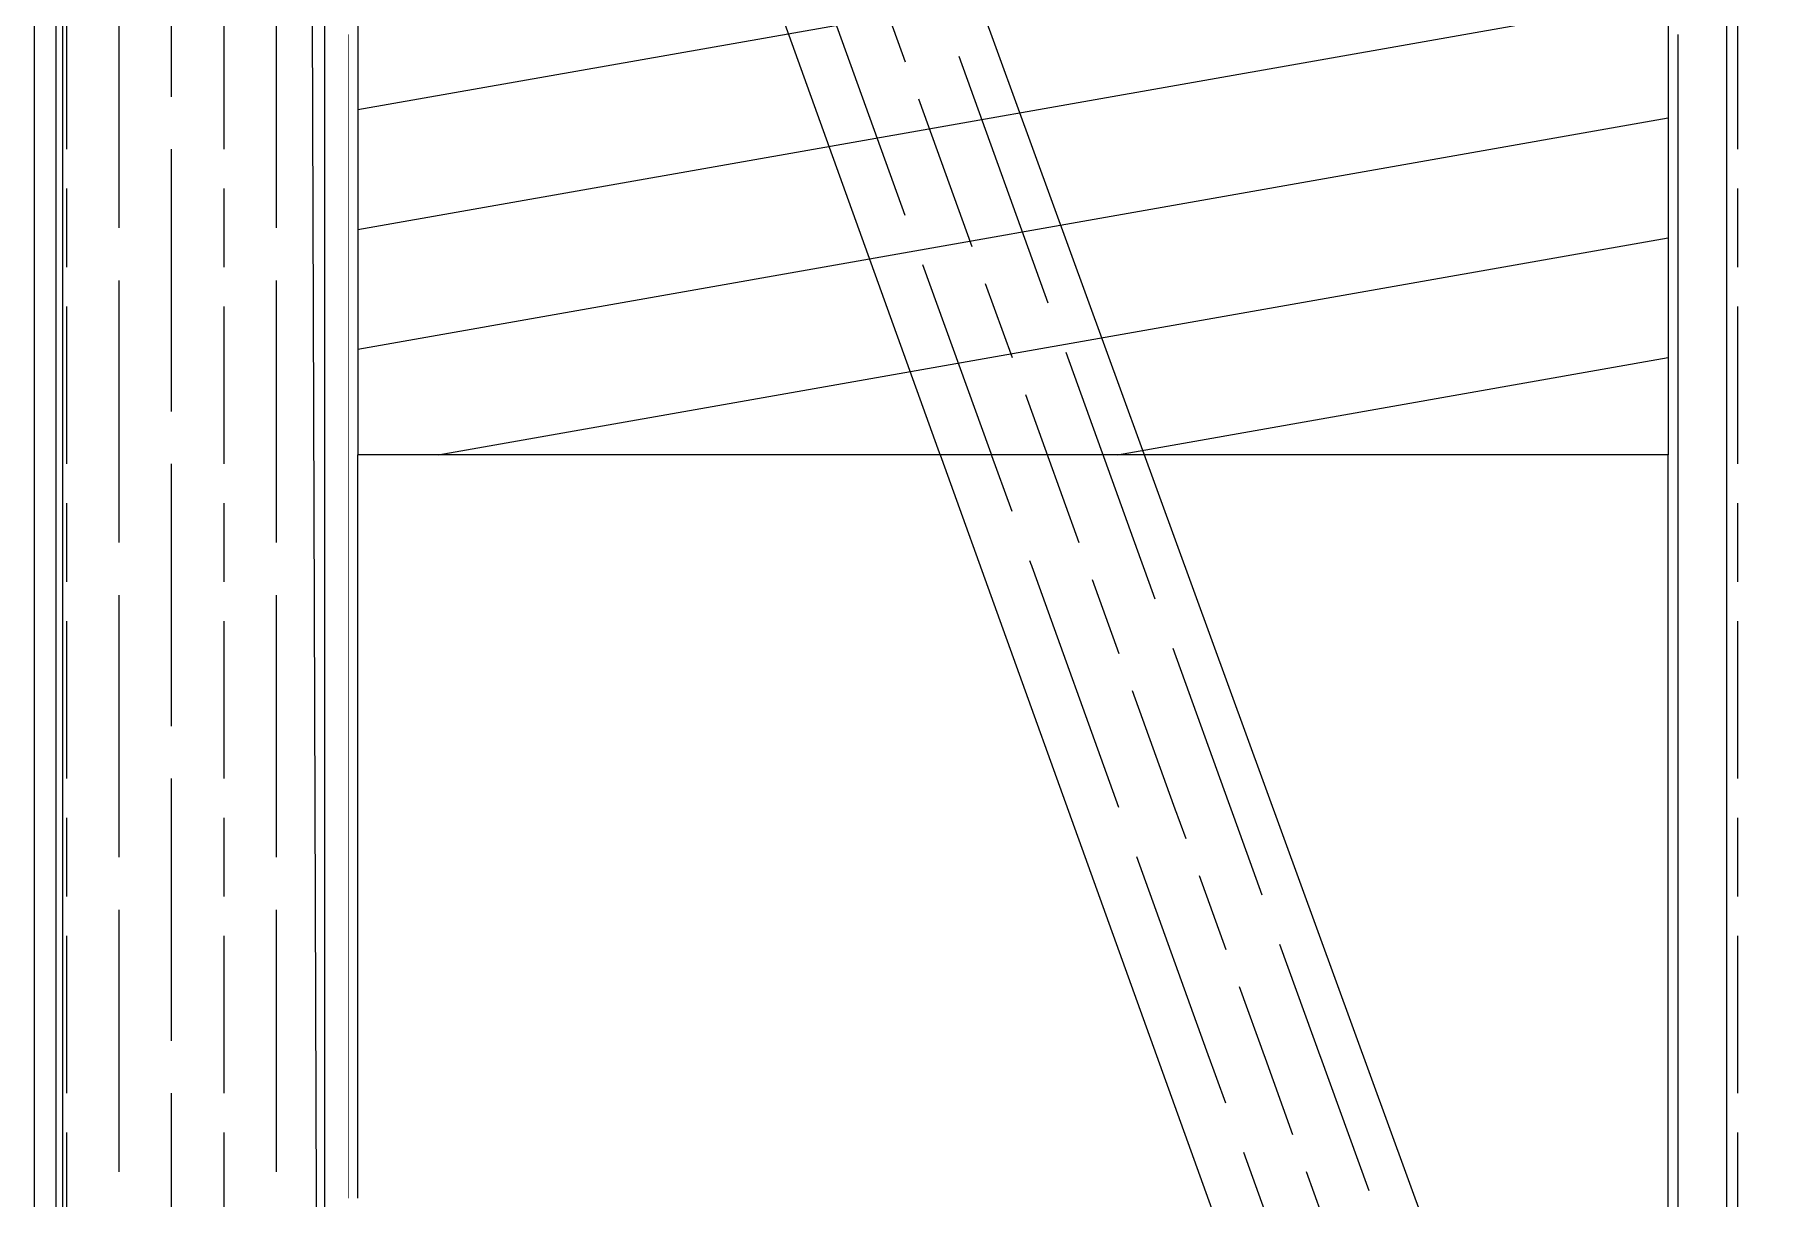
# Model space of a CAD drawing. Header units: metres. Extents: x 0 to 22, y -3 to 11.8.
# Drawn here: x 1.268 to 2.589, y 4.189 to 5.076 of the extents above; entities that cross this region are included whole.
import ezdxf
from ezdxf.enums import TextEntityAlignment as Align

# ---------------------------------------------------------------- set-up
doc = ezdxf.new("R2010")
doc.units = ezdxf.units.M
doc.header["$MEASUREMENT"] = 0
doc.linetypes.add('DASHDOT', pattern=[25.4, 12.7, -6.35, 0, -6.35])
doc.linetypes.add('Xref_Alzado 2$0$Wipeout_Contour', pattern=[1000, 0, -1000])
for name, color, linetype in [('Eje', 5, 'DASHDOT'), ('TEXTO', 7, 'Continuous'), ('Xref_Alzado 2$0$Estructura - Muros', 7, 'Continuous'), ('Xref_Alzado 2$0$Estructura - Vigas y Pilares', 7, 'Continuous'), ('Xref_Alzado 2$0$Interior - Escaleras', 7, 'Continuous')]:
    doc.layers.add(name, color=color, linetype=linetype)
for name, color, linetype, lineweight in [('Xref_Alzado 2 Est$0$00-MADERA', 42, 'Continuous', 13), ('Xref_Alzado 2$0$Estructura - Muros_Pen_No__1', 7, 'Continuous', 13), ('Xref_Alzado 2$0$Interior - Escaleras_Pen_No__10', 134, 'Continuous', 18)]:
    doc.layers.add(name, color=color, linetype=linetype, lineweight=lineweight)
doc.layers.add('Xref_Alzado 2$0$Estructura - Vigas y Pilares_Pen_No__81', color=7, linetype='Continuous', lineweight=13, true_color=0x6a6a6a)
doc.layers.add('Xref_Alzado 2$0$Interior - Escaleras_Pen_No__81', color=7, linetype='Continuous', lineweight=13, true_color=0x6a6a6a)
doc.styles.add('Arial', font='arial.ttf')

# ---------------------------------------------------------------- blocks, each defined once
blk = doc.blocks.new('*U16')
at = {"layer": 'Eje', "ltscale": 0.025}
blk.add_lwpolyline([(0, -3.4221), (0, -16.731)], dxfattribs=at)
at = {"layer": 'TEXTO', "color": 7, "ltscale": 0.025, "style": 'Arial', "width": 0.9, "flags": 8}
for tag, p in [('Eje1', (0, -3.0479)), ('Eje2', (0, -17.1052))]:
    blk.add_attdef(tag, text='', height=0.2, dxfattribs=at).set_placement(p, align=Align.MIDDLE_CENTER)
blk = doc.blocks.new('Xref_Alzado 2$0$Section Element_80')
at = {"color": 254, "linetype": 'Xref_Alzado 2$0$Wipeout_Contour', "lineweight": 0, "ltscale": 28240.625316}
blk.add_wipeout([(-9252.9, 1787.5), (-9245.5, 1693.7), (-9245.5, 1787.5)], dxfattribs=at).dxf.layer = 'Xref_Alzado 2$0$Interior - Escaleras'
at = {"color": 254, "linetype": 'Xref_Alzado 2$0$Wipeout_Contour', "lineweight": 0, "ltscale": 28141.100828}
blk.add_wipeout([(-9252.9, 1600), (-9245.5, 1506.2), (-9245.5, 1600)], dxfattribs=at).dxf.layer = 'Xref_Alzado 2$0$Interior - Escaleras'
at = {"color": 254, "linetype": 'Xref_Alzado 2$0$Wipeout_Contour', "lineweight": 0, "ltscale": 28052.504272}
blk.add_wipeout([(-9252.9, 1412.5), (-9245.5, 1318.8), (-9245.5, 1412.5)], dxfattribs=at).dxf.layer = 'Xref_Alzado 2$0$Interior - Escaleras'
at = {"color": 254, "linetype": 'Xref_Alzado 2$0$Wipeout_Contour', "lineweight": 0, "ltscale": 37295.244825}
blk.add_wipeout([(-9252.9, 1225), (-9245.5, 1131.3), (-9245.5, 1174.6), (-9245.5, 1225)], dxfattribs=at).dxf.layer = 'Xref_Alzado 2$0$Interior - Escaleras'
at = {"color": 254, "linetype": 'Xref_Alzado 2$0$Wipeout_Contour', "lineweight": 0, "ltscale": 37209.890268}
blk.add_wipeout([(-9252.9, 1037.5), (-9245.5, 943.8), (-9245.5, 1013.4), (-9245.5, 1037.5)], dxfattribs=at).dxf.layer = 'Xref_Alzado 2$0$Interior - Escaleras'
at = {"color": 254, "linetype": 'Xref_Alzado 2$0$Wipeout_Contour', "lineweight": 0, "ltscale": 24888.525856}
blk.add_wipeout([(-8238, 1037.5), (-8238.1, 1037.5), (-8238, 850)], dxfattribs=at).dxf.layer = 'Xref_Alzado 2$0$Interior - Escaleras'
at = {"color": 254, "linetype": 'Xref_Alzado 2$0$Wipeout_Contour', "lineweight": 0, "ltscale": 24960.888045}
blk.add_wipeout([(-8238, 1225), (-8238.1, 1225), (-8238, 1037.5)], dxfattribs=at).dxf.layer = 'Xref_Alzado 2$0$Interior - Escaleras'
at = {"color": 254, "linetype": 'Xref_Alzado 2$0$Wipeout_Contour', "lineweight": 0, "ltscale": 37190.096886}
blk.add_wipeout([(-9252.9, 1037.5), (-9252.9, 899.9), (-9245.5, 899.9), (-9245.5, 943.8)], dxfattribs=at).dxf.layer = 'Xref_Alzado 2$0$Interior - Escaleras'
at = {"color": 254, "linetype": 'Xref_Alzado 2$0$Wipeout_Contour', "lineweight": 0, "ltscale": 25045.676123}
blk.add_wipeout([(-8238.1, 1412.5), (-8238, 1225), (-8238, 1412.5)], dxfattribs=at).dxf.layer = 'Xref_Alzado 2$0$Interior - Escaleras'
at = {"color": 254, "linetype": 'Xref_Alzado 2$0$Wipeout_Contour', "lineweight": 0, "ltscale": 37262.434407}
blk.add_wipeout([(-9252.9, 1225), (-9252.9, 1037.5), (-9245.5, 1037.5), (-9245.5, 1131.3)], dxfattribs=at).dxf.layer = 'Xref_Alzado 2$0$Interior - Escaleras'
at = {"color": 254, "linetype": 'Xref_Alzado 2$0$Wipeout_Contour', "lineweight": 0, "ltscale": 24866.178905}
blk.add_wipeout([(-8238, 850), (-8238.1, 1037.5), (-8238.1, 850)], dxfattribs=at).dxf.layer = 'Xref_Alzado 2$0$Interior - Escaleras'
at = {"color": 254, "linetype": 'Xref_Alzado 2$0$Wipeout_Contour', "lineweight": 0, "ltscale": 25142.764432}
blk.add_wipeout([(-8238.1, 1600), (-8238, 1412.5), (-8238, 1600)], dxfattribs=at).dxf.layer = 'Xref_Alzado 2$0$Interior - Escaleras'
at = {"color": 254, "linetype": 'Xref_Alzado 2$0$Wipeout_Contour', "lineweight": 0, "ltscale": 37359.029891}
blk.add_wipeout([(-9252.9, 1225), (-9245.5, 1225), (-9245.5, 1318.8), (-9252.9, 1412.5)], dxfattribs=at).dxf.layer = 'Xref_Alzado 2$0$Interior - Escaleras'
at = {"color": 254, "linetype": 'Xref_Alzado 2$0$Wipeout_Contour', "lineweight": 0, "ltscale": 24934.353884}
blk.add_wipeout([(-8238.1, 1225), (-8238.1, 1037.5), (-8238, 1037.5)], dxfattribs=at).dxf.layer = 'Xref_Alzado 2$0$Interior - Escaleras'
at = {"color": 254, "linetype": 'Xref_Alzado 2$0$Wipeout_Contour', "lineweight": 0, "ltscale": 37215.730296}
blk.add_wipeout([(-9253, 1037.5), (-9252.9, 899.9), (-9252.9, 899.9), (-9252.9, 1037.5)], dxfattribs=at).dxf.layer = 'Xref_Alzado 2$0$Interior - Escaleras'
at = {"color": 254, "linetype": 'Xref_Alzado 2$0$Wipeout_Contour', "lineweight": 0, "ltscale": 25252.011156}
blk.add_wipeout([(-8238, 1787.5), (-8238.1, 1787.5), (-8238, 1600)], dxfattribs=at).dxf.layer = 'Xref_Alzado 2$0$Interior - Escaleras'
at = {"color": 254, "linetype": 'Xref_Alzado 2$0$Wipeout_Contour', "lineweight": 0, "ltscale": 37470.390191}
blk.add_wipeout([(-9252.9, 1600), (-9252.9, 1412.5), (-9245.5, 1412.5), (-9245.5, 1506.2)], dxfattribs=at).dxf.layer = 'Xref_Alzado 2$0$Interior - Escaleras'
at = {"color": 254, "linetype": 'Xref_Alzado 2$0$Wipeout_Contour', "lineweight": 0, "ltscale": 25014.993538}
blk.add_wipeout([(-8238.1, 1225), (-8238, 1225), (-8238.1, 1412.5)], dxfattribs=at).dxf.layer = 'Xref_Alzado 2$0$Interior - Escaleras'
at = {"color": 254, "linetype": 'Xref_Alzado 2$0$Wipeout_Contour', "lineweight": 0, "ltscale": 27978.803246}
blk.add_wipeout([(-9252.9, 1225), (-9253, 1225), (-9252.9, 1037.5)], dxfattribs=at).dxf.layer = 'Xref_Alzado 2$0$Interior - Escaleras'
at = {"color": 254, "linetype": 'Xref_Alzado 2$0$Wipeout_Contour', "lineweight": 0, "ltscale": 33194.907818}
blk.add_wipeout([(-8238.1, 1037.5), (-8245.5, 1037.5), (-8245.5, 943.8), (-8238.1, 850)], dxfattribs=at).dxf.layer = 'Xref_Alzado 2$0$Interior - Escaleras'
at = {"color": 254, "linetype": 'Xref_Alzado 2$0$Wipeout_Contour', "lineweight": 0, "ltscale": 37596.384174}
blk.add_wipeout([(-9252.9, 1787.5), (-9252.9, 1600), (-9245.5, 1600), (-9245.5, 1693.7)], dxfattribs=at).dxf.layer = 'Xref_Alzado 2$0$Interior - Escaleras'
at = {"color": 254, "linetype": 'Xref_Alzado 2$0$Wipeout_Contour', "lineweight": 0, "ltscale": 25107.977819}
blk.add_wipeout([(-8238.1, 1600), (-8238.1, 1412.5), (-8238, 1412.5)], dxfattribs=at).dxf.layer = 'Xref_Alzado 2$0$Interior - Escaleras'
at = {"color": 254, "linetype": 'Xref_Alzado 2$0$Wipeout_Contour', "lineweight": 0, "ltscale": 28054.473466}
blk.add_wipeout([(-9253, 1412.5), (-9252.9, 1225), (-9252.9, 1412.5)], dxfattribs=at).dxf.layer = 'Xref_Alzado 2$0$Interior - Escaleras'
at = {"color": 254, "linetype": 'Xref_Alzado 2$0$Wipeout_Contour', "lineweight": 0, "ltscale": 33290.654943}
blk.add_wipeout([(-8245.5, 1225), (-8245.5, 1131.3), (-8238.1, 1037.5), (-8238.1, 1225)], dxfattribs=at).dxf.layer = 'Xref_Alzado 2$0$Interior - Escaleras'
at = {"color": 254, "linetype": 'Xref_Alzado 2$0$Wipeout_Contour', "lineweight": 0, "ltscale": 27903.664564}
blk.add_wipeout([(-9253, 1037.5), (-9253, 899.9), (-9252.9, 899.9)], dxfattribs=at).dxf.layer = 'Xref_Alzado 2$0$Interior - Escaleras'
at = {"color": 254, "linetype": 'Xref_Alzado 2$0$Wipeout_Contour', "lineweight": 0, "ltscale": 24869.80374}
blk.add_wipeout([(-8245.5, 943.8), (-8245.5, 850), (-8238.1, 850)], dxfattribs=at).dxf.layer = 'Xref_Alzado 2$0$Interior - Escaleras'
at = {"color": 254, "linetype": 'Xref_Alzado 2$0$Wipeout_Contour', "lineweight": 0, "ltscale": 47169.199727}
blk.add_wipeout([(-9252.9, 1975), (-9252.9, 1787.5), (-9245.5, 1787.5), (-9245.5, 1875), (-9245, 1875)], dxfattribs=at).dxf.layer = 'Xref_Alzado 2$0$Interior - Escaleras'
at = {"color": 254, "linetype": 'Xref_Alzado 2$0$Wipeout_Contour', "lineweight": 0, "ltscale": 25213.170207}
blk.add_wipeout([(-8238.1, 1787.5), (-8238.1, 1600), (-8238, 1600)], dxfattribs=at).dxf.layer = 'Xref_Alzado 2$0$Interior - Escaleras'
at = {"color": 254, "linetype": 'Xref_Alzado 2$0$Wipeout_Contour', "lineweight": 0, "ltscale": 28141.185006}
blk.add_wipeout([(-9253, 1600), (-9252.9, 1412.5), (-9252.9, 1600)], dxfattribs=at).dxf.layer = 'Xref_Alzado 2$0$Interior - Escaleras'
at = {"color": 254, "linetype": 'Xref_Alzado 2$0$Wipeout_Contour', "lineweight": 0, "ltscale": 33402.970228}
blk.add_wipeout([(-8245.5, 1412.5), (-8245.5, 1318.8), (-8238.1, 1225), (-8238.1, 1412.5)], dxfattribs=at).dxf.layer = 'Xref_Alzado 2$0$Interior - Escaleras'
at = {"color": 254, "linetype": 'Xref_Alzado 2$0$Wipeout_Contour', "lineweight": 0, "ltscale": 27955.035719}
blk.add_wipeout([(-9253, 1225), (-9253, 1037.5), (-9252.9, 1037.5)], dxfattribs=at).dxf.layer = 'Xref_Alzado 2$0$Interior - Escaleras'
at = {"color": 254, "linetype": 'Xref_Alzado 2$0$Wipeout_Contour', "lineweight": 0, "ltscale": 24935.859395}
blk.add_wipeout([(-8245.5, 1037.5), (-8238.1, 1037.5), (-8245.5, 1131.3)], dxfattribs=at).dxf.layer = 'Xref_Alzado 2$0$Interior - Escaleras'
at = {"color": 254, "linetype": 'Xref_Alzado 2$0$Wipeout_Contour', "lineweight": 0, "ltscale": 35141.861082}
blk.add_wipeout([(-9238, 820.5), (-8245.5, 820.5), (-8245.5, 1008), (-9238, 821.9)], dxfattribs=at).dxf.layer = 'Xref_Alzado 2$0$Interior - Escaleras'
at = {"layer": 'Xref_Alzado 2$0$Interior - Escaleras_Pen_No__81', "color": 251, "linetype": 'Continuous', "lineweight": 13, "true_color": 0x6a6a6a}
for p, q in [((-9253, 899.9), (-9253, 1037.5)), ((-8238, 850), (-8238, 1037.5))]:
    blk.add_line(p, q, dxfattribs=at)
at = {"color": 254, "linetype": 'Xref_Alzado 2$0$Wipeout_Contour', "lineweight": 0, "ltscale": 28238.836185}
blk.add_wipeout([(-9252.9, 1787.5), (-9253, 1787.5), (-9252.9, 1600)], dxfattribs=at).dxf.layer = 'Xref_Alzado 2$0$Interior - Escaleras'
at = {"color": 254, "linetype": 'Xref_Alzado 2$0$Wipeout_Contour', "lineweight": 0, "ltscale": 33531.687257}
blk.add_wipeout([(-8245.5, 1506.2), (-8238.1, 1412.5), (-8238.1, 1600), (-8245.5, 1600)], dxfattribs=at).dxf.layer = 'Xref_Alzado 2$0$Interior - Escaleras'
at = {"color": 254, "linetype": 'Xref_Alzado 2$0$Wipeout_Contour', "lineweight": 0, "ltscale": 28026.987175}
blk.add_wipeout([(-9253, 1412.5), (-9253, 1225), (-9252.9, 1225)], dxfattribs=at).dxf.layer = 'Xref_Alzado 2$0$Interior - Escaleras'
at = {"color": 254, "linetype": 'Xref_Alzado 2$0$Wipeout_Contour', "lineweight": 0, "ltscale": 25014.392356}
blk.add_wipeout([(-8238.1, 1225), (-8245.5, 1318.8), (-8245.5, 1225)], dxfattribs=at).dxf.layer = 'Xref_Alzado 2$0$Interior - Escaleras'
at = {"color": 254, "linetype": 'Xref_Alzado 2$0$Wipeout_Contour', "lineweight": 0, "ltscale": 45451.137081}
blk.add_wipeout([(-9245.5, 899.9), (-9238, 899.9), (-9238, 821.9), (-8245.5, 1008), (-9245.5, 1008)], dxfattribs=at).dxf.layer = 'Xref_Alzado 2$0$Interior - Escaleras'
at = {"layer": 'Xref_Alzado 2$0$Interior - Escaleras_Pen_No__81', "color": 251, "linetype": 'Continuous', "lineweight": 13, "true_color": 0x6a6a6a}
for p, q in [((-9253, 1037.5), (-9253, 1225)), ((-8238, 1037.5), (-8238, 1225))]:
    blk.add_line(p, q, dxfattribs=at)
at = {"color": 254, "linetype": 'Xref_Alzado 2$0$Wipeout_Contour', "lineweight": 0, "ltscale": 33676.617987}
blk.add_wipeout([(-8245.5, 1693.7), (-8238.1, 1600), (-8238.1, 1787.5), (-8245.5, 1787.5)], dxfattribs=at).dxf.layer = 'Xref_Alzado 2$0$Interior - Escaleras'
at = {"color": 254, "linetype": 'Xref_Alzado 2$0$Wipeout_Contour', "lineweight": 0, "ltscale": 28110.011735}
blk.add_wipeout([(-9253, 1600), (-9253, 1412.5), (-9252.9, 1412.5)], dxfattribs=at).dxf.layer = 'Xref_Alzado 2$0$Interior - Escaleras'
at = {"color": 254, "linetype": 'Xref_Alzado 2$0$Wipeout_Contour', "lineweight": 0, "ltscale": 25105.28558}
blk.add_wipeout([(-8245.5, 1506.2), (-8245.5, 1412.5), (-8238.1, 1412.5)], dxfattribs=at).dxf.layer = 'Xref_Alzado 2$0$Interior - Escaleras'
at = {"color": 254, "linetype": 'Xref_Alzado 2$0$Wipeout_Contour', "lineweight": 0, "ltscale": 25939.31737}
blk.add_wipeout([(-8245.5, 1195.5), (-9245.5, 1008), (-8245.5, 1008)], dxfattribs=at).dxf.layer = 'Xref_Alzado 2$0$Interior - Escaleras'
at = {"layer": 'Xref_Alzado 2$0$Interior - Escaleras_Pen_No__81', "color": 251, "linetype": 'Continuous', "lineweight": 13, "true_color": 0x6a6a6a}
for p, q in [((-9253, 1225), (-9253, 1412.5)), ((-8238, 1225), (-8238, 1412.5))]:
    blk.add_line(p, q, dxfattribs=at)
at = {"color": 254, "linetype": 'Xref_Alzado 2$0$Wipeout_Contour', "lineweight": 0, "ltscale": 42271.338216}
blk.add_wipeout([(-8252.9, 1975), (-8252.9, 1875), (-8245.5, 1875), (-8245.5, 1787.5), (-8238.1, 1787.5)], dxfattribs=at).dxf.layer = 'Xref_Alzado 2$0$Interior - Escaleras'
at = {"color": 254, "linetype": 'Xref_Alzado 2$0$Wipeout_Contour', "lineweight": 0, "ltscale": 28204.011645}
blk.add_wipeout([(-9252.9, 1600), (-9253, 1787.5), (-9253, 1600)], dxfattribs=at).dxf.layer = 'Xref_Alzado 2$0$Interior - Escaleras'
at = {"color": 254, "linetype": 'Xref_Alzado 2$0$Wipeout_Contour', "lineweight": 0, "ltscale": 25208.405403}
blk.add_wipeout([(-8238.1, 1600), (-8245.5, 1693.7), (-8245.5, 1600)], dxfattribs=at).dxf.layer = 'Xref_Alzado 2$0$Interior - Escaleras'
at = {"color": 254, "linetype": 'Xref_Alzado 2$0$Wipeout_Contour', "lineweight": 0, "ltscale": 26954.039935}
blk.add_wipeout([(-9245.5, 1008), (-8245.5, 1195.5), (-9245.5, 1195.5)], dxfattribs=at).dxf.layer = 'Xref_Alzado 2$0$Interior - Escaleras'
at = {"layer": 'Xref_Alzado 2$0$Interior - Escaleras_Pen_No__81', "color": 251, "linetype": 'Continuous', "lineweight": 13, "true_color": 0x6a6a6a}
for p, q in [((-9253, 1600), (-9253, 1787.5)), ((-8238, 1600), (-8238, 1787.5)), ((-9253, 1412.5), (-9253, 1600)), ((-8238, 1412.5), (-8238, 1600)), ((-9245.5, 899.9), (-9245.5, 1008)), ((-8245.5, 820.5), (-8245.5, 1008))]:
    blk.add_line(p, q, dxfattribs=at)
at = {"color": 254, "linetype": 'Xref_Alzado 2$0$Wipeout_Contour', "lineweight": 0, "ltscale": 26015.287419}
blk.add_wipeout([(-8245.5, 1383), (-9245.5, 1195.5), (-8245.5, 1195.5)], dxfattribs=at).dxf.layer = 'Xref_Alzado 2$0$Interior - Escaleras'
at = {"color": 254, "linetype": 'Xref_Alzado 2$0$Wipeout_Contour', "lineweight": 0, "ltscale": 27031.096808}
blk.add_wipeout([(-9245.5, 1383), (-9245.5, 1195.5), (-8245.5, 1383)], dxfattribs=at).dxf.layer = 'Xref_Alzado 2$0$Interior - Escaleras'
at = {"layer": 'Xref_Alzado 2$0$Interior - Escaleras_Pen_No__81', "color": 251, "linetype": 'Continuous', "lineweight": 13, "true_color": 0x6a6a6a}
for p, q in [((-9245.5, 1008), (-9245.5, 1195.5)), ((-8245.5, 1008), (-8245.5, 1195.5))]:
    blk.add_line(p, q, dxfattribs=at)
at = {"color": 254, "linetype": 'Xref_Alzado 2$0$Wipeout_Contour', "lineweight": 0, "ltscale": 35003.50448}
blk.add_wipeout([(-8245.5, 1383), (-8245.5, 1467), (-8797.5, 1467), (-9245.5, 1383)], dxfattribs=at).dxf.layer = 'Xref_Alzado 2$0$Interior - Escaleras'
at = {"layer": 'Xref_Alzado 2$0$Interior - Escaleras_Pen_No__10', "color": 134, "linetype": 'Continuous', "lineweight": 18}
blk.add_line((-8245.5, 1815), (-8245.5, 1467), dxfattribs=at)
at = {"layer": 'Xref_Alzado 2$0$Interior - Escaleras_Pen_No__81', "color": 251, "linetype": 'Continuous', "lineweight": 13, "true_color": 0x6a6a6a}
for p, q in [((-8245.5, 1383), (-8245.5, 1467)), ((-8245.5, 1195.5), (-8245.5, 1383))]:
    blk.add_line(p, q, dxfattribs=at)
at = {"color": 254, "linetype": 'Xref_Alzado 2$0$Wipeout_Contour', "lineweight": 0, "ltscale": 27628.132038}
blk.add_wipeout([(-9245.5, 1467), (-9245.5, 1383), (-8797.5, 1467)], dxfattribs=at).dxf.layer = 'Xref_Alzado 2$0$Interior - Escaleras'
at = {"layer": 'Xref_Alzado 2$0$Interior - Escaleras', "linetype": 'Continuous', "lineweight": 0, "true_color": 0x000000}
h = blk.add_hatch(dxfattribs=at)
h.set_pattern_fill('MADERA', color=18, style=0, pattern_type=2)
h.set_pattern_definition([(10, (0, 0), (-15.6283, 88.6327), [])])
h.paths.add_polyline_path([(-9245.5, 1467), (-8797.5, 1467), (-8245.5, 1467), (-8245.5, 1815), (-9245.5, 1815)])
at = {"layer": 'Xref_Alzado 2$0$Interior - Escaleras_Pen_No__10', "color": 134, "linetype": 'Continuous', "lineweight": 18}
blk.add_line((-9245.5, 1815), (-9245.5, 1467), dxfattribs=at)
at = {"layer": 'Xref_Alzado 2$0$Interior - Escaleras_Pen_No__10', "color": 134, "linetype": 'Continuous', "lineweight": 18, "flags": 128}
blk.add_lwpolyline([(-8245.5, 1467), (-8797.5, 1467), (-9245.5, 1467)], dxfattribs=at)
at = {"layer": 'Xref_Alzado 2$0$Interior - Escaleras_Pen_No__81', "color": 251, "linetype": 'Continuous', "lineweight": 13, "true_color": 0x6a6a6a}
for p, q in [((-9245.5, 1383), (-9245.5, 1467)), ((-9245.5, 1195.5), (-9245.5, 1383))]:
    blk.add_line(p, q, dxfattribs=at)
blk = doc.blocks.new('Xref_Alzado 2$0$Section Element_138')
at = {"color": 254, "linetype": 'Xref_Alzado 2$0$Wipeout_Contour', "lineweight": 0, "ltscale": 38852.65159}
blk.add_wipeout([(-9492.1, 3000), (-9492.1, 0), (-9470.9, 0), (-9470.9, 3000)], dxfattribs=at).dxf.layer = 'Xref_Alzado 2$0$Estructura - Vigas y Pilares'
at = {"color": 254, "linetype": 'Xref_Alzado 2$0$Wipeout_Contour', "lineweight": 0, "ltscale": 37485.411616}
blk.add_wipeout([(-9253, 2025), (-9270.9, 2025), (-9270.9, 0), (-9253, 0)], dxfattribs=at).dxf.layer = 'Xref_Alzado 2$0$Estructura - Vigas y Pilares'
at = {"layer": 'Xref_Alzado 2$0$Estructura - Vigas y Pilares_Pen_No__81', "color": 251, "linetype": 'Continuous', "lineweight": 13, "true_color": 0x6a6a6a}
blk.add_line((-9492.1, 0), (-9492.1, 3000), dxfattribs=at)
blk = doc.blocks.new('Xref_Alzado 2$0$Section Element_165')
at = {"color": 254, "linetype": 'Xref_Alzado 2$0$Wipeout_Contour', "lineweight": 0, "ltscale": 38420.785837}
blk.add_wipeout([(-9470.9, 3000), (-9470.9, 0), (-9270.9, 0), (-9270.9, 3000)], dxfattribs=at).dxf.layer = 'Xref_Alzado 2$0$Estructura - Muros'
at = {"layer": 'Xref_Alzado 2$0$Estructura - Muros_Pen_No__1', "color": 7, "linetype": 'Continuous', "lineweight": 13}
for p, q in [((-9470.9, 3000), (-9470.9, 0)), ((-9270.9, 3000), (-9270.9, 0))]:
    blk.add_line(p, q, dxfattribs=at)
blk = doc.blocks.new('Xref_Alzado 2')
at = {"layer": 'Xref_Alzado 2$0$Interior - Escaleras', "lineweight": 0, "xscale": 0.001, "yscale": 0.001, "zscale": 0.001}
blk.add_blockref('Xref_Alzado 2$0$Section Element_80', (10.7602, 3.289), dxfattribs=at)
at = {"layer": 'Xref_Alzado 2$0$Estructura - Vigas y Pilares', "lineweight": 0, "xscale": 0.001, "yscale": 0.001, "zscale": 0.001}
blk.add_blockref('Xref_Alzado 2$0$Section Element_138', (10.7602, 3.289), dxfattribs=at)
at = {"layer": 'Xref_Alzado 2$0$Estructura - Muros', "lineweight": 0, "xscale": 0.001, "yscale": 0.001, "zscale": 0.001}
blk.add_blockref('Xref_Alzado 2$0$Section Element_165', (10.7602, 3.289), dxfattribs=at)
blk = doc.blocks.new('Xref_Alzado 2 Est')
at = {"layer": 'Xref_Alzado 2 Est$0$00-MADERA'}
h = blk.add_hatch(dxfattribs=at)
h.set_pattern_fill('GOST_WOOD', color=256, scale=0.02)
h.set_pattern_definition([(90, (2.40757, -0.01105), (0.12, -7e-18), [0.2, -0.04]), (90, (2.44757, -0.05105), (0.12, -7e-18), [0.12, -0.03, 0.06, -0.03]), (90, (2.48757, -0.11105), (0.12, -7e-18), [0.2, -0.04])])
h.paths.add_polyline_path([(2.7001, 8.744), (2.5592, 8.744), (2.5592, 3.289), (2.7114, 3.289)])
h = blk.add_hatch(dxfattribs=at)
h.set_pattern_fill('GOST_WOOD', color=256, scale=0.02)
h.set_pattern_definition([(90, (1.13257, -0.01105), (0.12, -7e-18), [0.2, -0.04]), (90, (1.17257, -0.05105), (0.12, -7e-18), [0.12, -0.03, 0.06, -0.03]), (90, (1.21257, -0.11105), (0.12, -7e-18), [0.2, -0.04])])
h.paths.add_polyline_path([(1.4751, 6.589), (1.2842, 6.589), (1.2842, 3.289), (1.4864, 3.289)])
h = blk.add_hatch(dxfattribs=at)
h.set_pattern_fill('GOST_WOOD', color=256, scale=0.02, angle=19.8686)
h.set_pattern_definition([(109.8686, (3.41954, 0.11687), (0.112857, 0.0407838), [0.2, -0.04]), (109.8686, (3.47075, 0.09284), (0.112857, 0.0407838), [0.12, -0.03, 0.06, -0.03]), (109.8686, (3.52876, 0.05001), (0.112857, 0.0407838), [0.2, -0.04])])
h.paths.add_polyline_path([(1.4751, 6.2888), (1.4768, 6.094), (2.4876, 3.289), (2.5592, 3.289), (2.5592, 3.5372), (1.5565, 6.2888)])
for points in [[(2.5592, 3.289), (2.7114, 3.289), (2.7001, 8.744), (2.5592, 8.744)], [(1.2842, 3.289), (1.4864, 3.289), (1.4751, 6.589), (1.2842, 6.589)], [(2.4876, 3.289), (2.5592, 3.289), (2.5592, 3.5372), (1.5565, 6.2888), (1.4751, 6.2888), (1.4768, 6.094)]]:
    blk.add_lwpolyline(points, close=True, dxfattribs=at)

msp = doc.modelspace()

# ---------------------------------------------------------------- block references
at = {"ltscale": 0.025}
msp.add_blockref('*U16', (1.3816, 14.5155), dxfattribs=at)

# ---------------------------------------------------------------- next in the draw order: block references
msp.add_blockref('Xref_Alzado 2', (0, 0))

# ---------------------------------------------------------------- next in the draw order: block references
msp.add_blockref('Xref_Alzado 2 Est', (0, 0))

doc.saveas('drawing.dxf')
